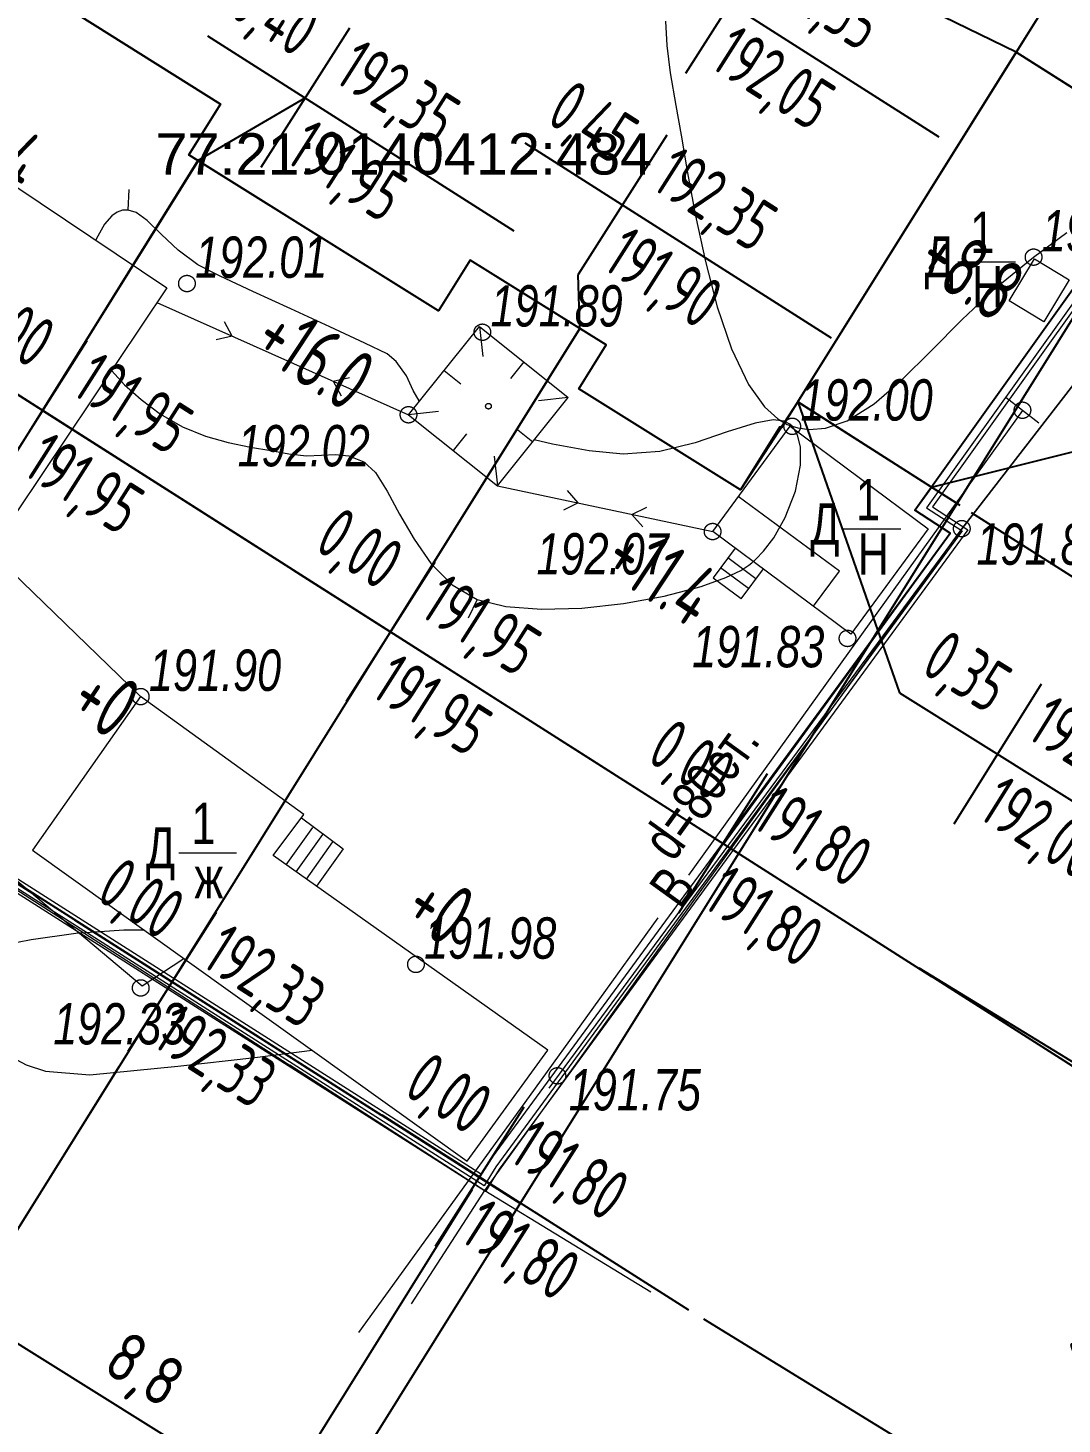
# Model space of a CAD drawing. Header units: millimetres. Extents: x -38151500 to -27467627, y -20617104 to -20349562.
# Drawn here: x -35189808 to -35164744, y -20522370 to -20488535 of the extents above; entities that cross this region are included whole.
import ezdxf
from ezdxf.xclip import XClip

# ---------------------------------------------------------------- set-up
doc = ezdxf.new("R2010")
doc.units = ezdxf.units.MM
doc.header["$MEASUREMENT"] = 0
doc.header["$XCLIPFRAME"] = 0
for name, color, linetype, lineweight in [('Новый_0-Тонкая_Ном._пера__7', 7, 'Continuous', 25), ('Новый_0_Ном._пера__7', 7, 'Continuous', 25), ('Новый_Defpoints_Ном._пера__7', 7, 'Continuous', 25), ('Новый_ГП-4 - План земляных масс_Ном._пера__250', 7, 'Continuous', 20), ('Новый_ГП_Ограждение_Ном._пера__152', 152, 'Continuous', 18), ('Новый_ГП_Сети_Водосток кровельный_Ном._пера__7', 7, 'Continuous', 25), ('Новый_ГП_Сетка_земля_Ном._пера__7', 7, 'Continuous', 25), ('Новый_ГТ4-Карт. отметки_Ном._пера__1', 1, 'Continuous', 40), ('Новый_ГТ4-Карт. отметки_Ном._пера__5', 5, 'Continuous', 30), ('Новый_ГТ4-Карт. отметки_Ном._пера__7', 7, 'Continuous', 25), ('Новый_РАЗМЕРЫ_Ном._пера__7', 7, 'Continuous', 25), ('Чертеж_2_ГП_Топография_Ном._пера__253', 252, 'Continuous', 18), ('Чертеж_2_Новофедоровское_снт 28_07$0$tp_Здания_Ном._пера__253', 252, 'Continuous', 18), ('Чертеж_2_Новофедоровское_снт 28_07$0$tp_отметки_новые_Ном._пера__253', 252, 'Continuous', 18), ('Чертеж_2_Новофедоровское_снт 28_07$0$U_ТЕКСТ_БЕЛЫЙ_Ном._пера__253', 252, 'Continuous', 18), ('Чертеж_2_Новый_ГП_Топография_Ном._пера__253', 252, 'Continuous', 18), ('Чертеж_2_Новый_Новофедоровское_снт 28_07$0$tp_Здания_Ном._пера__253', 252, 'Continuous', 18), ('Чертеж_2_Новый_Новофедоровское_снт 28_07$0$tp_Здания_Ном._пера__7', 7, 'Continuous', 18), ('Чертеж_2_Новый_Новофедоровское_снт 28_07$0$tp_Контур растит_Ном._пера__253', 252, 'Continuous', 18), ('Чертеж_2_Новый_Новофедоровское_снт 28_07$0$tp_ЛЭП нн_Ном._пера__253', 252, 'Continuous', 18), ('Чертеж_2_Новый_Новофедоровское_снт 28_07$0$tp_Ограждения ДЕР_Ном._пера__253', 252, 'Continuous', 18), ('Чертеж_2_Новый_Новофедоровское_снт 28_07$0$tp_Ограждения мет_Ном._пера__253', 252, 'Continuous', 18), ('Чертеж_2_Новый_Новофедоровское_снт 28_07$0$tp_Ограждения рабица_Ном._пера__253', 252, 'Continuous', 18), ('Чертеж_2_Новый_Новофедоровское_снт 28_07$0$tp_отметки_новые_Ном._пера__7', 7, 'Continuous', 18), ('Чертеж_2_Новый_Новофедоровское_снт 28_07$0$tp_рельеф_Ном._пера__253', 252, 'Continuous', 18), ('Чертеж_2_Новый_Новофедоровское_снт 28_07$0$U_Водопровод_Ном._пера__253', 252, 'Continuous', 18)]:
    doc.layers.add(name, color=color, linetype=linetype, lineweight=lineweight)
doc.layers.add('Новый_РАЗМЕРЫ', color=7, linetype='Continuous')
doc.styles.add('РЎР“Р•РќР•Р\xa0РР\xa0_РЎРўРР›Р¬_1', font='arial.ttf', dxfattribs={"width": 0.75})
doc.styles.add('РЎР“Р•РќР•Р\xa0РР\xa0_РЎРўРР›Р¬_3', font='arial.ttf', dxfattribs={"width": 0.749999})
doc.styles.add('РЎР“Р•РќР•Р\xa0РР\xa0_РЎРўРР›Р¬_5', font='arial.ttf')
doc.styles.add('РЎР“Р•РќР•Р\xa0РР\xa0_РЎРўРР›Р¬_6', font='', dxfattribs={"width": 0.8})
doc.styles.add('РЎР“Р•РќР•Р\xa0РР\xa0_РЎРўРР›Р¬_7', font='')
doc.styles.get('РЎР“Р•РќР•Р\xa0РР\xa0_РЎРўРР›Р¬_6').set_extended_font_data('GOST_type_A')
doc.styles.get('РЎР“Р•РќР•Р\xa0РР\xa0_РЎРўРР›Р¬_7').set_extended_font_data('GOST_type_A')
doc.dimstyles.new('СГЕНЕРИР_СТИЛЬ__1', dxfattribs={"dimtxt": 1200, "dimasz": 940.452019, "dimexe": 0.18, "dimexo": 437.5, "dimgap": 0, "dimtad": 1, "dimdec": 1, "dimlfac": 0.001, "dimzin": 0, "dimdsep": 46, "dimtxsty": 'РЎР“Р•РќР•Р\xa0РР\xa0_РЎРўРР›Р¬_7', "dimblk": 'ARROWHEAD_6', "dimblk1": 'ARROWHEAD_6', "dimblk2": 'ARROWHEAD_6', "dimcen": 0.09, "dimclrd": 7, "dimclre": 7, "dimclrt": 7, "dimadec": 1, "dimazin": 0, "dimtfac": 1, "dimtdec": 4, "dimtmove": 0, "dimatfit": 3, "dimfxl": 0, "dimtolj": 1, "dimtzin": 0, "dimarcsym": 0})

# ---------------------------------------------------------------- blocks, each defined once
blk = doc.blocks.new('Чертеж_3_2', base_point=(2451089, 0))
at = {"layer": 'Чертеж_2_Новый_ГП_Топография_Ном._пера__253', "color": 252, "lineweight": 18, "flags": 128}
for points in [[(-35215434, -20517064), (-35215394, -20517000), (-35204907, -20499900), (-35178737, -20516708), (-35167176, -20500671), (-35157260, -20487867), (-35159014, -20480650), (-35161019, -20473503), (-35166512, -20475465), (-35169367, -20474628), (-35183638, -20465849), (-35173689, -20449640), (-35181298, -20444942), (-35222329, -20512686)], [(-35184464, -20466500), (-35165064, -20478480), (-35162594, -20474480), (-35158154, -20486530), (-35167884, -20500140), (-35167024, -20500700), (-35178384, -20516190), (-35178714, -20516730), (-35178984, -20516560), (-35203464, -20500980), (-35192784, -20483870), (-35194494, -20482750)]]:
    blk.add_lwpolyline(points, close=True, dxfattribs=at)
at = {"layer": 'Чертеж_2_Новый_Новофедоровское_снт 28_07$0$tp_Здания_Ном._пера__253', "color": 252, "lineweight": 18, "flags": 128}
for points in [[(-35190691, -20501169), (-35195608, -20497871), (-35191360, -20491538), (-35186443, -20494836)], [(-35165183, -20495656), (-35166026, -20495146), (-35165413, -20494132), (-35164570, -20494642)], [(-35173211, -20500736), (-35171334, -20498186), (-35167989, -20500673), (-35169866, -20503223)], [(-35179159, -20515999), (-35177208, -20513307), (-35183861, -20508594), (-35183121, -20507598), (-35187078, -20504739), (-35189693, -20508460)]]:
    blk.add_lwpolyline(points, close=True, dxfattribs=at)
for points in [[(-35167273, -20494202), (-35165876, -20494202)], [(-35170772, -20502549), (-35170140, -20501698), (-35172591, -20499894)], [(-35170044, -20500678), (-35168648, -20500678)], [(-35172668, -20501140), (-35173202, -20501859), (-35172523, -20502363)], [(-35172165, -20501882), (-35172844, -20501377)], [(-35172344, -20502123), (-35173023, -20501618)], [(-35171989, -20501644), (-35172530, -20502372)], [(-35183181, -20507679), (-35182171, -20508430), (-35182813, -20509337)], [(-35183548, -20508816), (-35182905, -20507910)], [(-35183303, -20508990), (-35182660, -20508083)], [(-35183058, -20509163), (-35182416, -20508257)], [(-35186148, -20508524), (-35184752, -20508524)]]:
    blk.add_lwpolyline(points, dxfattribs=at)
at = {"layer": 'Чертеж_2_Новый_Новофедоровское_снт 28_07$0$tp_Здания_Ном._пера__7', "color": 7, "lineweight": 18, "flags": 128}
for points in [[(-35180580, -20497912), (-35178866, -20495769)], [(-35178866, -20495769), (-35176712, -20497492)], [(-35178866, -20495769), (-35178783, -20496494)], [(-35179723, -20496841), (-35179319, -20497164)], [(-35177789, -20496631), (-35178110, -20497032)], [(-35178426, -20499635), (-35176712, -20497492)], [(-35176712, -20497492), (-35177437, -20497571)], [(-35179855, -20497833), (-35180580, -20497912)], [(-35180580, -20497912), (-35178426, -20499635)], [(-35179181, -20498372), (-35179503, -20498773)], [(-35177973, -20498240), (-35177569, -20498563)], [(-35178508, -20498910), (-35178426, -20499635)]]:
    blk.add_lwpolyline(points, dxfattribs=at)
at = {"layer": 'Чертеж_2_Новый_Новофедоровское_снт 28_07$0$tp_Здания_Ном._пера__7', "color": 7, "lineweight": 18}
blk.add_circle((-35178646, -20497702), 68.6, dxfattribs=at)
at = {"layer": 'Чертеж_2_Новый_Новофедоровское_снт 28_07$0$tp_Контур растит_Ном._пера__253', "color": 252, "lineweight": 18, "flags": 128}
blk.add_lwpolyline([(-35190733, -20501211), (-35187078, -20504739)], dxfattribs=at)
at = {"layer": 'Чертеж_2_Новый_Новофедоровское_снт 28_07$0$tp_ЛЭП нн_Ном._пера__253', "color": 252, "lineweight": 18, "flags": 128}
for points in [[(-35186681, -20495191), (-35180580, -20497912)], [(-35184854, -20496005), (-35185047, -20495655)], [(-35184854, -20496005), (-35185244, -20496096)], [(-35182406, -20497097), (-35182017, -20497007)], [(-35182406, -20497097), (-35182213, -20497448)], [(-35178426, -20499635), (-35173211, -20500736)], [(-35176469, -20500048), (-35176731, -20499746)], [(-35176469, -20500048), (-35176831, -20500218)], [(-35175168, -20500323), (-35174806, -20500153)], [(-35175168, -20500323), (-35174906, -20500625)]]:
    blk.add_lwpolyline(points, dxfattribs=at)
at = {"layer": 'Чертеж_2_Новый_Новофедоровское_снт 28_07$0$tp_Ограждения ДЕР_Ном._пера__253', "color": 252, "lineweight": 18, "flags": 128}
blk.add_lwpolyline([(-35166512, -20475465), (-35161019, -20473503), (-35159013, -20480652), (-35157260, -20487867), (-35167176, -20500671), (-35176934, -20513890), (-35177181, -20514232)], dxfattribs=at)
at = {"layer": 'Чертеж_2_Новый_Новофедоровское_снт 28_07$0$tp_Ограждения мет_Ном._пера__253', "color": 252, "lineweight": 18, "flags": 128}
for points in [[(-35183462, -20513661), (-35178737, -20516708), (-35174713, -20519168)], [(-35180515, -20519454), (-35178737, -20516708)]]:
    blk.add_lwpolyline(points, dxfattribs=at)
at = {"layer": 'Чертеж_2_Новый_Новофедоровское_снт 28_07$0$tp_Ограждения рабица_Ном._пера__253', "color": 252, "lineweight": 18, "flags": 128}
blk.add_lwpolyline([(-35204907, -20499900), (-35195244, -20505945), (-35190176, -20509117), (-35187036, -20511753), (-35186031, -20511091)], dxfattribs=at)
at = {"layer": 'Чертеж_2_Новый_Новофедоровское_снт 28_07$0$tp_отметки_новые_Ном._пера__7', "color": 7, "lineweight": 18}
for centre in [(-35165434, -20494090), (-35185954, -20494730), (-35178794, -20495910), (-35180584, -20497910), (-35165704, -20497800), (-35171284, -20498190), (-35173214, -20500740), (-35167174, -20500670), (-35169944, -20503330), (-35187074, -20504740), (-35180404, -20511230), (-35187074, -20511800), (-35176974, -20513930)]:
    blk.add_circle(centre, 200, dxfattribs=at)
at = {"layer": 'Чертеж_2_Новый_Новофедоровское_снт 28_07$0$tp_рельеф_Ном._пера__253', "color": 252, "lineweight": 18, "flags": 128}
for points in [[(-35174356, -20488373), (-35174325, -20488963), (-35174246, -20489620), (-35174104, -20490415), (-35173975, -20491131), (-35173818, -20492046), (-35173625, -20493091), (-35173388, -20494197), (-35173100, -20495294), (-35172754, -20496311), (-35172341, -20497179), (-35171957, -20497720), (-35171636, -20498012), (-35171405, -20498144), (-35171284, -20498190), (-35171147, -20498227), (-35170876, -20498265), (-35170477, -20498237), (-35169953, -20498058), (-35169298, -20497643), (-35168627, -20497062), (-35167923, -20496366), (-35167167, -20495605), (-35166343, -20494829), (-35165434, -20494090), (-35164629, -20493492)], [(-35187380, -20492950), (-35187357, -20492451)], [(-35180324, -20497575), (-35180473, -20497319), (-35180636, -20496969), (-35180882, -20496617), (-35181105, -20496437), (-35181641, -20496173), (-35182491, -20495777), (-35183436, -20495346), (-35184360, -20494924), (-35185149, -20494552), (-35185689, -20494273), (-35186168, -20493923), (-35186570, -20493538), (-35186921, -20493198), (-35187184, -20493012), (-35187380, -20492950), (-35187513, -20492955), (-35187580, -20492973), (-35187648, -20493002), (-35187778, -20493090), (-35187955, -20493288), (-35188155, -20493655), (-35188164, -20493683)], [(-35187784, -20496836), (-35187467, -20497187), (-35187066, -20497539), (-35186592, -20497894), (-35186061, -20498205), (-35185507, -20498427), (-35184951, -20498583), (-35184414, -20498692), (-35183918, -20498775), (-35183484, -20498853), (-35183054, -20498902), (-35182692, -20498889), (-35182363, -20498872), (-35182033, -20498907), (-35181665, -20499048), (-35181387, -20499313), (-35181105, -20499759), (-35180799, -20500319), (-35180448, -20500928), (-35180032, -20501519), (-35179529, -20502028), (-35178921, -20502387), (-35178227, -20502559), (-35177359, -20502624), (-35176385, -20502595), (-35175371, -20502485), (-35174385, -20502306), (-35173493, -20502073), (-35172892, -20501856), (-35172530, -20501680), (-35172339, -20501558), (-35172260, -20501495), (-35172164, -20501409), (-35171981, -20501216), (-35171732, -20500889), (-35171454, -20500403), (-35171204, -20499758), (-35171081, -20499132), (-35171085, -20498688), (-35171154, -20498408), (-35171234, -20498255), (-35171284, -20498190), (-35171342, -20498135), (-35171481, -20498063), (-35171744, -20498033), (-35172185, -20498111), (-35172859, -20498327), (-35173639, -20498587), (-35174491, -20498797), (-35175384, -20498862), (-35176209, -20498780), (-35177098, -20498622), (-35177542, -20498518)], [(-35178921, -20502387), (-35179139, -20502837)], [(-35186983, -20510399), (-35187482, -20510404), (-35188644, -20510480), (-35189727, -20510632), (-35190394, -20510762), (-35191084, -20511213), (-35191258, -20511819), (-35191065, -20512409), (-35190786, -20512978), (-35190410, -20513365), (-35189851, -20513665), (-35189382, -20513815), (-35188308, -20513909), (-35186177, -20513693), (-35184307, -20513485), (-35182918, -20513308)]]:
    blk.add_lwpolyline(points, dxfattribs=at)
at = {"layer": 'Чертеж_2_Новый_Новофедоровское_снт 28_07$0$U_Водопровод_Ном._пера__253', "color": 252, "lineweight": 18, "flags": 128}
for points in [[(-35166098, -20497493), (-35165309, -20498107)], [(-35165703, -20497803), (-35173799, -20509064)], [(-35174545, -20510100), (-35177657, -20514430), (-35181793, -20520149)]]:
    blk.add_lwpolyline(points, dxfattribs=at)
at = {"layer": 'Чертеж_2_ГП_Топография_Ном._пера__253', "color": 252, "lineweight": 18, "insert": (-35186719, -20491595), "char_height": 1000, "attachment_point": 4, "style": 'РЎР“Р•РќР•Р\xa0РР\xa0_РЎРўРР›Р¬_5'}
blk.add_mtext('\\A1;{\\pql;\\fArial|b0|i0|c204|p0;\\W1.000000;77:21:0140412:484}', dxfattribs=at)
at = {"layer": 'Чертеж_2_Новофедоровское_снт 28_07$0$tp_Здания_Ном._пера__253', "color": 252, "lineweight": 18, "char_height": 1000, "style": 'РЎР“Р•РќР•Р\xa0РР\xa0_РЎРўРР›Р¬_3'}
for s, insert, attachment_point in [('\\A1;{\\pql;\\fArial|b0|i0|c204|p0;\\W0.749999;1}', (-35166967, -20493490), 4), ('\\A1;{\\pql;\\fArial|b0|i0|c204|p0;\\W0.749999;Д}', (-35168074, -20494872), 7), ('\\A1;{\\pql;\\fArial|b0|i0|c204|p0;\\W0.749999;Н}', (-35166926, -20494805), 4), ('\\A1;{\\pql;\\fArial|b0|i0|c204|p0;\\W0.749999;1}', (-35169739, -20499966), 4), ('\\A1;{\\pql;\\fArial|b0|i0|c204|p0;\\W0.749999;Д}', (-35170845, -20501348), 7), ('\\A1;{\\pql;\\fArial|b0|i0|c204|p0;\\W0.749999;Н}', (-35169698, -20501281), 4), ('\\A1;{\\pql;\\fArial|b0|i0|c204|p0;\\W0.749999;1}', (-35185843, -20507813), 4), ('\\A1;{\\pql;\\fArial|b0|i0|c204|p0;\\W0.749999;Д}', (-35186949, -20509195), 7), ('\\A1;{\\pql;\\fArial|b0|i0|c204|p0;\\W0.749999;ж}', (-35185774, -20509128), 4)]:
    blk.add_mtext(s, dxfattribs=dict(at, insert=insert, attachment_point=attachment_point))
at = {"layer": 'Чертеж_2_Новофедоровское_снт 28_07$0$tp_отметки_новые_Ном._пера__253', "color": 252, "lineweight": 18, "char_height": 1000, "attachment_point": 7, "style": 'РЎР“Р•РќР•Р\xa0РР\xa0_РЎРўРР›Р¬_1'}
for s, insert in [('\\A1;{\\pql;\\fArial|b0|i1|c204|p0;\\W0.750000;192.00}', (-35165235, -20493965)), ('\\A1;{\\pql;\\fArial|b0|i1|c204|p0;\\W0.750000;192.01}', (-35185755, -20494605)), ('\\A1;{\\pql;\\fArial|b0|i1|c204|p0;\\W0.750000;191.89}', (-35178595, -20495785)), ('\\A1;{\\pql;\\fArial|b0|i1|c204|p0;\\W0.750000;192.00}', (-35171085, -20498065)), ('\\A1;{\\pql;\\fArial|b0|i1|c204|p0;\\W0.750000;192.02}', (-35184726, -20499174)), ('\\A1;{\\pql;\\fArial|b0|i1|c204|p0;\\W0.750000;191.89}', (-35166818, -20501559)), ('\\A1;{\\pql;\\fArial|b0|i1|c204|p0;\\W0.750000;192.07}', (-35177482, -20501794)), ('\\A1;{\\pql;\\fArial|b0|i1|c204|p0;\\W0.750000;191.83}', (-35173710, -20504044)), ('\\A1;{\\pql;\\fArial|b0|i1|c204|p0;\\W0.750000;191.90}', (-35186875, -20504615)), ('\\A1;{\\pql;\\fArial|b0|i1|c204|p0;\\W0.750000;191.98}', (-35180205, -20511105)), ('\\A1;{\\pql;\\fArial|b0|i1|c204|p0;\\W0.750000;192.33}', (-35189195, -20513183)), ('\\A1;{\\pql;\\fArial|b0|i1|c204|p0;\\W0.750000;191.75}', (-35176701, -20514781))]:
    blk.add_mtext(s, dxfattribs=dict(at, insert=insert))
at = {"layer": 'Чертеж_2_Новофедоровское_снт 28_07$0$U_ТЕКСТ_БЕЛЫЙ_Ном._пера__253', "color": 252, "lineweight": 18, "char_height": 1000, "attachment_point": 7, "rotation": 54.132, "style": 'РЎР“Р•РќР•Р\xa0РР\xa0_РЎРўРР›Р¬_3'}
for s, insert in [('\\A1;{\\pql;\\fArial|b0|i0|c204|p0;\\W0.749999;d=80ст.}', (-35174156, -20508781)), ('\\A1;{\\pql;\\fArial|b0|i0|c204|p0;\\W0.749999;В}', (-35173989, -20509924))]:
    blk.add_mtext(s, dxfattribs=dict(at, insert=insert))
blk = doc.blocks.new('*D15', base_point=(-35611288, -20487316))
at = {"layer": 'Новый_РАЗМЕРЫ_Ном._пера__7', "color": 7, "lineweight": 25}
for p, q in [((-35159226, -20516825), (-35168209, -20511318)), ((-35159854, -20517021), (-35160181, -20515659)), ((-35160018, -20516340), (-35159630, -20515707)), ((-35165236, -20524852), (-35160018, -20516340)), ((-35164445, -20525337), (-35173427, -20519830)), ((-35165399, -20524171), (-35165072, -20525532)), ((-35165624, -20525485), (-35165236, -20524852))]:
    blk.add_line(p, q, dxfattribs=at)
at = {"layer": 'Новый_РАЗМЕРЫ_Ном._пера__7', "color": 7, "lineweight": 25, "insert": (-35163433, -20521451), "char_height": 1200, "attachment_point": 7, "rotation": 58.4898, "style": 'РЎР“Р•РќР•Р\xa0РР\xa0_РЎРўРР›Р¬_7'}
blk.add_mtext('\\A1;{\\pql;\\fGOST_type_A|b0|i0|c0|p0;\\W1.000000;10,0}', dxfattribs=at)
blk = doc.blocks.new('ARROWHEAD_6')
at = {"color": 0, "linetype": 'Continuous', "lineweight": 0}
for p, q in [((-0.5, -0.5), (0.5, 0.5)), ((0, 0), (-1, 0))]:
    blk.add_line(p, q, dxfattribs=at)
blk = doc.blocks.new('*D18', base_point=(-35611288, -20487316))
at = {"layer": 'Новый_РАЗМЕРЫ_Ном._пера__7', "color": 7, "lineweight": 25}
for p, q in [((-35146053, -20494400), (-35149369, -20499610)), ((-35156562, -20495032), (-35148586, -20500109)), ((-35149217, -20500294), (-35149521, -20498927)), ((-35149369, -20499610), (-35154738, -20508047)), ((-35166945, -20500278), (-35153955, -20508545)), ((-35154587, -20508730), (-35154890, -20507363))]:
    blk.add_line(p, q, dxfattribs=at)
at = {"layer": 'Новый_РАЗМЕРЫ_Ном._пера__7', "color": 7, "lineweight": 25, "insert": (-35152874, -20504670), "char_height": 1200, "attachment_point": 7, "rotation": 57.5258, "style": 'РЎР“Р•РќР•Р\xa0РР\xa0_РЎРўРР›Р¬_7'}
blk.add_mtext('\\A1;{\\pql;\\fGOST_type_A|b0|i0|c0|p0;\\W1.000000;10,0}', dxfattribs=at)
blk = doc.blocks.new('*D19', base_point=(-35611288, -20487316))
at = {"layer": 'Новый_РАЗМЕРЫ_Ном._пера__7', "color": 7, "lineweight": 25}
for p, q in [((-35154587, -20508730), (-35154890, -20507363)), ((-35154738, -20508047), (-35160108, -20516483)), ((-35168213, -20511325), (-35159325, -20516981)), ((-35160259, -20515800), (-35159956, -20517166)), ((-35160108, -20516483), (-35160506, -20517109))]:
    blk.add_line(p, q, dxfattribs=at)
at = {"layer": 'Новый_РАЗМЕРЫ_Ном._пера__7', "color": 7, "lineweight": 25, "insert": (-35158243, -20513107), "char_height": 1200, "attachment_point": 7, "rotation": 57.5258, "style": 'РЎР“Р•РќР•Р\xa0РР\xa0_РЎРўРР›Р¬_7'}
blk.add_mtext('\\A1;{\\pql;\\fGOST_type_A|b0|i0|c0|p0;\\W1.000000;10,0}', dxfattribs=at)
blk = doc.blocks.new('*D22', base_point=(-35611288, -20487316))
at = {"layer": 'Новый_РАЗМЕРЫ_Ном._пера__7', "color": 7, "lineweight": 25}
for p, q in [((-35187601, -20513715), (-35191795, -20520434)), ((-35179043, -20516685), (-35184302, -20525111)), ((-35190621, -20519489), (-35191985, -20519804)), ((-35191303, -20519646), (-35191933, -20519253)), ((-35183811, -20524323), (-35191303, -20519646)), ((-35184493, -20524481), (-35183129, -20524166)), ((-35183181, -20524716), (-35183811, -20524323))]:
    blk.add_line(p, q, dxfattribs=at)
at = {"layer": 'Новый_РАЗМЕРЫ_Ном._пера__7', "color": 7, "lineweight": 25, "insert": (-35188189, -20521307), "char_height": 1200, "attachment_point": 7, "rotation": 328.0277, "style": 'РЎР“Р•РќР•Р\xa0РР\xa0_РЎРўРР›Р¬_7'}
blk.add_mtext('\\A1;{\\pql;\\fGOST_type_A|b0|i0|c0|p0;\\W1.000000;8,8}', dxfattribs=at)

msp = doc.modelspace()

# ---------------------------------------------------------------- linework, layer by layer
at = {"layer": 'Новый_0-Тонкая_Ном._пера__7', "color": 7, "lineweight": 25}
msp.add_line((-35161993.35, -20491575.83), (-35165853.76, -20489118.92), dxfattribs=at)
msp.add_lwpolyline([(-35171543.44, -20498226.87), (-35171585.79, -20498200.09), (-35172539.58, -20499726.47), (-35176457.65, -20497278.35), (-35175794.99, -20496218.51), (-35179085.82, -20494162.42), (-35179854.4, -20495392.47), (-35185909.25, -20491608.97), (-35185140.86, -20490378.81), (-35189761.53, -20487470.61), (-35188737.86, -20485831.75), (-35188780.11, -20485805.01), (-35180751.5, -20472957.63), (-35164384.66, -20483184.77), (-35166000.47, -20485770.62), (-35164390.97, -20486777.3)], close=True, dxfattribs=at)
at = {"layer": 'Новый_0_Ном._пера__7', "color": 7, "lineweight": 25}
for points in [[(-35165853.76, -20489118.92), (-35171721.2, -20486261.96)], [(-35185686.08, -20491748.37), (-35183089.78, -20490231.83)], [(-35176431.34, -20495820.92), (-35176473.6, -20494510.37)], [(-35171151.84, -20497600.51), (-35168687.17, -20504650.32)], [(-35167911.46, -20499662.82), (-35164102.44, -20498709.49)]]:
    msp.add_lwpolyline(points, dxfattribs=at)
at = {"layer": 'Новый_Defpoints_Ном._пера__7', "color": 7, "lineweight": 25}
for points in [[(-35160204.64, -20481831.86), (-35165614.97, -20478492.44), (-35167376.83, -20481315.05), (-35164384.66, -20483184.77), (-35166000.04, -20485769.93), (-35164389.98, -20486775.73), (-35165853.76, -20489118.92), (-35162087.23, -20491516.08), (-35158476.94, -20486493.17)], [(-35185686.08, -20491748.37), (-35189456.87, -20497803.99), (-35197809.53, -20492488.04), (-35192514.24, -20484004.67), (-35188985.15, -20486250.72), (-35189761.53, -20487470.61), (-35185140.86, -20490378.81), (-35185909.47, -20491608.84)], [(-35171151.84, -20497600.51), (-35165853.76, -20489118.92), (-35162087.23, -20491516.08), (-35167911.46, -20499662.82)], [(-35185679.93, -20491752.27), (-35189457.24, -20497803.76), (-35181020.59, -20503173.16), (-35176428.18, -20495822.89), (-35179085.76, -20494162.32), (-35179854.43, -20495392.45)], [(-35176431.34, -20495820.92), (-35181020.59, -20503173.16), (-35172950.34, -20508309.37), (-35167453.3, -20500778.34), (-35168310.1, -20500220.42), (-35167911.46, -20499662.82), (-35171151.84, -20497600.51), (-35172539.58, -20499726.47), (-35176457.65, -20497278.35), (-35175794.99, -20496218.51)]]:
    msp.add_lwpolyline(points, close=True, dxfattribs=at)
at = {"layer": 'Новый_ГП_Ограждение_Ном._пера__152', "color": 152, "lineweight": 18}
msp.add_lwpolyline([(-35202261.47, -20499620.31), (-35203051.87, -20500886.58), (-35178811.31, -20516314.19), (-35178633.22, -20516022.78), (-35167453.3, -20500778.34), (-35168310.1, -20500220.42), (-35158490.23, -20486484.71), (-35162662.3, -20475161.87), (-35164966.19, -20478892.88), (-35184366.14, -20466912.91), (-35186700.34, -20470694.63), (-35186869.54, -20470587.99), (-35184431.26, -20466637.64), (-35165031.28, -20478617.63), (-35162616.65, -20474707.29), (-35158265.96, -20486514.9), (-35168025.92, -20500166.81), (-35167166.99, -20500726.11), (-35178466.96, -20516134.26), (-35178746.86, -20516592.28), (-35203326.51, -20500948.86), (-35202431.08, -20499514.33), (-35202261.6, -20499620.23)], dxfattribs=at)
at = {"layer": 'Новый_ГП_Сети_Водосток кровельный_Ном._пера__7', "color": 7, "lineweight": 25}
msp.add_line((-35167214.73, -20500106.24), (-35171152.07, -20497600.37), dxfattribs=at)
at = {"layer": 'Новый_ГП_Сетка_земля_Ном._пера__7', "color": 7, "lineweight": 25}
for p, q in [((-35197716.2, -20548805.97), (-35158610.97, -20486157.04)), ((-35214682.29, -20538215.79), (-35185679.93, -20491752.27)), ((-35172583.93, -20508542.57), (-35197893.9, -20492434.35)), ((-35206199.24, -20543510.88), (-35176431.34, -20495820.92)), ((-35167288.64, -20500059.2), (-35171152.07, -20497600.37)), ((-35177879.22, -20517025.94), (-35203189.19, -20500917.72))]:
    msp.add_line(p, q, dxfattribs=at)
at = {"layer": 'Новый_ГТ4-Карт. отметки_Ном._пера__7', "color": 7, "lineweight": 25, "flags": 128}
for points in [[(-35175634.1, -20486142.34), (-35167733.24, -20491170.75)], [(-35171721.2, -20486261.96), (-35173868.88, -20489636.49)], [(-35185456.87, -20488725.33), (-35178027.98, -20493453.36)], [(-35182015.94, -20488544.57), (-35184163.62, -20491919.1)], [(-35177766.85, -20491316.6), (-35170337.96, -20496044.63)], [(-35174325.92, -20491135.84), (-35176473.6, -20494510.37)], [(-35188383.4, -20496116.49), (-35190531.08, -20499491.02)], [(-35191824.33, -20496297.25), (-35184395.44, -20501025.28)], [(-35179946.75, -20501485.9), (-35182094.43, -20504860.43)], [(-35183387.68, -20501666.66), (-35175958.79, -20506394.69)], [(-35168687.17, -20504650.32), (-35161219.27, -20509316.5)], [(-35165247.85, -20504440.99), (-35167367.44, -20507833.24)], [(-35197119.62, -20504780.62), (-35189690.73, -20509508.65)], [(-35171894.26, -20506610.81), (-35174041.94, -20509985.34)], [(-35175335.19, -20506791.56), (-35167906.3, -20511519.59)], [(-35185242.04, -20509969.27), (-35187389.72, -20513343.8)], [(-35188682.97, -20510150.03), (-35181254.08, -20514878.06)], [(-35177787.94, -20514692.73), (-35179935.62, -20518067.27)], [(-35181228.87, -20514873.49), (-35173799.97, -20519601.52)]]:
    msp.add_lwpolyline(points, dxfattribs=at)

# ---------------------------------------------------------------- block references
at = {"color": 252, "lineweight": 40}
ref = msp.add_blockref('Чертеж_3_2', (2451089, 0), dxfattribs=at)
XClip(ref).set_block_clipping_path([(-35249940.5999063328, -20418838.3840958811), (-35249940.5999063328, -20510095.8116091713), (-35227427.1859642267, -20510095.8116091713), (-35222034.0482798964, -20521215.6831232607), (-35136668.1846501827, -20521215.6831232607), (-35136668.1846501827, -20418721.7424019799)])

# ---------------------------------------------------------------- texts
at = {"layer": 'Новый_ГП-4 - План земляных масс_Ном._пера__250', "color": 7, "lineweight": 20, "char_height": 1500, "attachment_point": 5, "rotation": 326.555728, "style": 'РЎР“Р•РќР•Р\xa0РР\xa0_РЎРўРР›Р¬_6'}
for s, insert in [('\\A1;{\\pqc;\\fGOST_type_A|b0|i0|c0|p0;\\W0.800000;+14.4}', (-35190883.11, -20491182.36)), ('\\A1;{\\pqc;\\fGOST_type_A|b0|i0|c0|p0;\\W0.800000;+8.8}', (-35166942.14, -20494429.85)), ('\\A1;{\\pqc;\\fGOST_type_A|b0|i0|c0|p0;\\W0.800000;+16.0}', (-35182850.44, -20496479.12)), ('\\A1;{\\pqc;\\fGOST_type_A|b0|i0|c0|p0;\\W0.800000;+11.4}', (-35174436.21, -20501748.02)), ('\\A1;{\\pqc;\\fGOST_type_A|b0|i0|c0|p0;\\W0.800000;+0}', (-35187925.68, -20504826.3)), ('\\A1;{\\pqc;\\fGOST_type_A|b0|i0|c0|p0;\\W0.800000;+0}', (-35179824.41, -20509848.37))]:
    msp.add_mtext(s, dxfattribs=dict(at, insert=insert))
at = {"layer": 'Новый_ГТ4-Карт. отметки_Ном._пера__1', "color": 1, "lineweight": 40, "char_height": 1250, "attachment_point": 7, "style": 'РЎР“Р•РќР•Р\xa0РР\xa0_РЎРўРР›Р¬_6'}
for s, insert, rotation in [('\\A1;{\\pql;\\fGOST_type_A|b0|i0|c0|p0;\\W0.800000;192,35}', (-35172282.43, -20487781.27), 327.525779), ('\\A1;{\\pql;\\fGOST_type_A|b0|i0|c0|p0;\\W0.800000;192,35}', (-35182577.17, -20490063.88), 327.525779), ('\\A1;{\\pql;\\fGOST_type_A|b0|i0|c0|p0;\\W0.800000;192,35}', (-35174887.14, -20492655.15), 327.525779), ('\\A1;{\\pql;\\fGOST_type_A|b0|i0|c0|p0;\\W0.800000;191,95}', (-35188944.63, -20497635.8), 327.525779), ('\\A1;{\\pql;\\fGOST_type_A|b0|i0|c0|p0;\\W0.800000;191,95}', (-35180507.97, -20503005.21), 327.525779), ('\\A1;{\\pql;\\fGOST_type_A|b0|i0|c0|p0;\\W0.800000;192,35}', (-35165796.44, -20505964.91), 328.00156), ('\\A1;{\\pql;\\fGOST_type_A|b0|i0|c0|p0;\\W0.800000;191,80}', (-35172455.49, -20508130.11), 327.525779), ('\\A1;{\\pql;\\fGOST_type_A|b0|i0|c0|p0;\\W0.800000;192,33}', (-35185803.26, -20511488.58), 327.525779), ('\\A1;{\\pql;\\fGOST_type_A|b0|i0|c0|p0;\\W0.800000;191,80}', (-35178349.16, -20516212.04), 327.525779)]:
    msp.add_mtext(s, dxfattribs=dict(at, insert=insert, rotation=rotation))
at = {"layer": 'Новый_ГТ4-Карт. отметки_Ном._пера__5', "color": 5, "lineweight": 30, "char_height": 1250, "attachment_point": 7, "style": 'РЎР“Р•РќР•Р\xa0РР\xa0_РЎРўРР›Р¬_6'}
for s, insert, rotation in [('\\A1;{\\pql;\\fGOST_type_A|b0|i0|c0|p0;\\W0.800000;0,40}', (-35185132.2, -20488455.89), 327.525779), ('\\A1;{\\pql;\\fGOST_type_A|b0|i0|c0|p0;\\W0.800000;0,45}', (-35177442.18, -20491047.16), 327.525779), ('\\A1;{\\pql;\\fGOST_type_A|b0|i0|c0|p0;\\W0.800000;0,00}', (-35191499.66, -20496027.81), 327.525779), ('\\A1;{\\pql;\\fGOST_type_A|b0|i0|c0|p0;\\W0.800000;0,00}', (-35183063.01, -20501397.22), 327.525779), ('\\A1;{\\pql;\\fGOST_type_A|b0|i0|c0|p0;\\W0.800000;0,35}', (-35168364.74, -20504378.19), 328.00156), ('\\A1;{\\pql;\\fGOST_type_A|b0|i0|c0|p0;\\W0.800000;0,00}', (-35175010.52, -20506522.12), 327.525779), ('\\A1;{\\pql;\\fGOST_type_A|b0|i0|c0|p0;\\W0.800000;0,00}', (-35188358.3, -20509880.59), 327.525779), ('\\A1;{\\pql;\\fGOST_type_A|b0|i0|c0|p0;\\W0.800000;0,00}', (-35180904.2, -20514604.05), 327.525779)]:
    msp.add_mtext(s, dxfattribs=dict(at, insert=insert, rotation=rotation))
at = {"layer": 'Новый_ГТ4-Карт. отметки_Ном._пера__7', "color": 7, "lineweight": 25, "char_height": 1250, "attachment_point": 7, "style": 'РЎР“Р•РќР•Р\xa0РР\xa0_РЎРўРР›Р¬_6'}
for s, insert, rotation in [('\\A1;{\\pql;\\fGOST_type_A|b0|i0|c0|p0;\\W0.800000;192,05}', (-35173471.28, -20489720.2), 327.525779), ('\\A1;{\\pql;\\fGOST_type_A|b0|i0|c0|p0;\\W0.800000;191,95}', (-35183766.01, -20492002.81), 327.525779), ('\\A1;{\\pql;\\fGOST_type_A|b0|i0|c0|p0;\\W0.800000;191,90}', (-35176075.99, -20494594.08), 327.525779), ('\\A1;{\\pql;\\fGOST_type_A|b0|i0|c0|p0;\\W0.800000;191,95}', (-35190133.48, -20499574.74), 327.525779), ('\\A1;{\\pql;\\fGOST_type_A|b0|i0|c0|p0;\\W0.800000;191,95}', (-35181696.82, -20504944.14), 327.525779), ('\\A1;{\\pql;\\fGOST_type_A|b0|i0|c0|p0;\\W0.800000;192,00}', (-35166969.15, -20507913.65), 328.00156), ('\\A1;{\\pql;\\fGOST_type_A|b0|i0|c0|p0;\\W0.800000;191,80}', (-35173644.34, -20510069.05), 327.525779), ('\\A1;{\\pql;\\fGOST_type_A|b0|i0|c0|p0;\\W0.800000;192,33}', (-35186992.11, -20513427.51), 327.525779), ('\\A1;{\\pql;\\fGOST_type_A|b0|i0|c0|p0;\\W0.800000;191,80}', (-35179538.01, -20518150.98), 327.525779)]:
    msp.add_mtext(s, dxfattribs=dict(at, insert=insert, rotation=rotation))

# ---------------------------------------------------------------- dimensions: what is measured, and where the dimension line sits
at = {"layer": 'Новый_РАЗМЕРЫ', "color": 7, "lineweight": 25}
for base, p1, p2, angle, picture, middle, turn in [((-35154738.41, -20508046.64), (-35156931.55, -20494797.35), (-35167313.6, -20500043.32), 237.525779, '*D18', (-35152546.12, -20503037.55), 57.525779), ((-35160107.61, -20516482.98), (-35167313.6, -20500043.32), (-35168581.82, -20511089.67), 237.525779, '*D19', (-35157915.32, -20511473.88), 57.525779), ((-35160017.59, -20516339.93), (-35173799.97, -20519601.52), (-35168581.82, -20511089.67), 58.489779, '*D15', (-35163132.22, -20519813.32), 58.489779), ((-35191303.16, -20519646.46), (-35178811.31, -20516314.19), (-35187369.06, -20513343.8), 148.027739, '*D22', (-35186940.72, -20521379.26), 328.027739)]:
    dim = msp.add_linear_dim(base=base, p1=p1, p2=p2, angle=angle, dimstyle='СГЕНЕРИР_СТИЛЬ__1', dxfattribs=at)
    dim.commit()
    dim.dimension.update_dxf_attribs({"geometry": picture, "text_midpoint": middle, "dimtype": 160, "text_rotation": turn})

doc.saveas('drawing.dxf')
